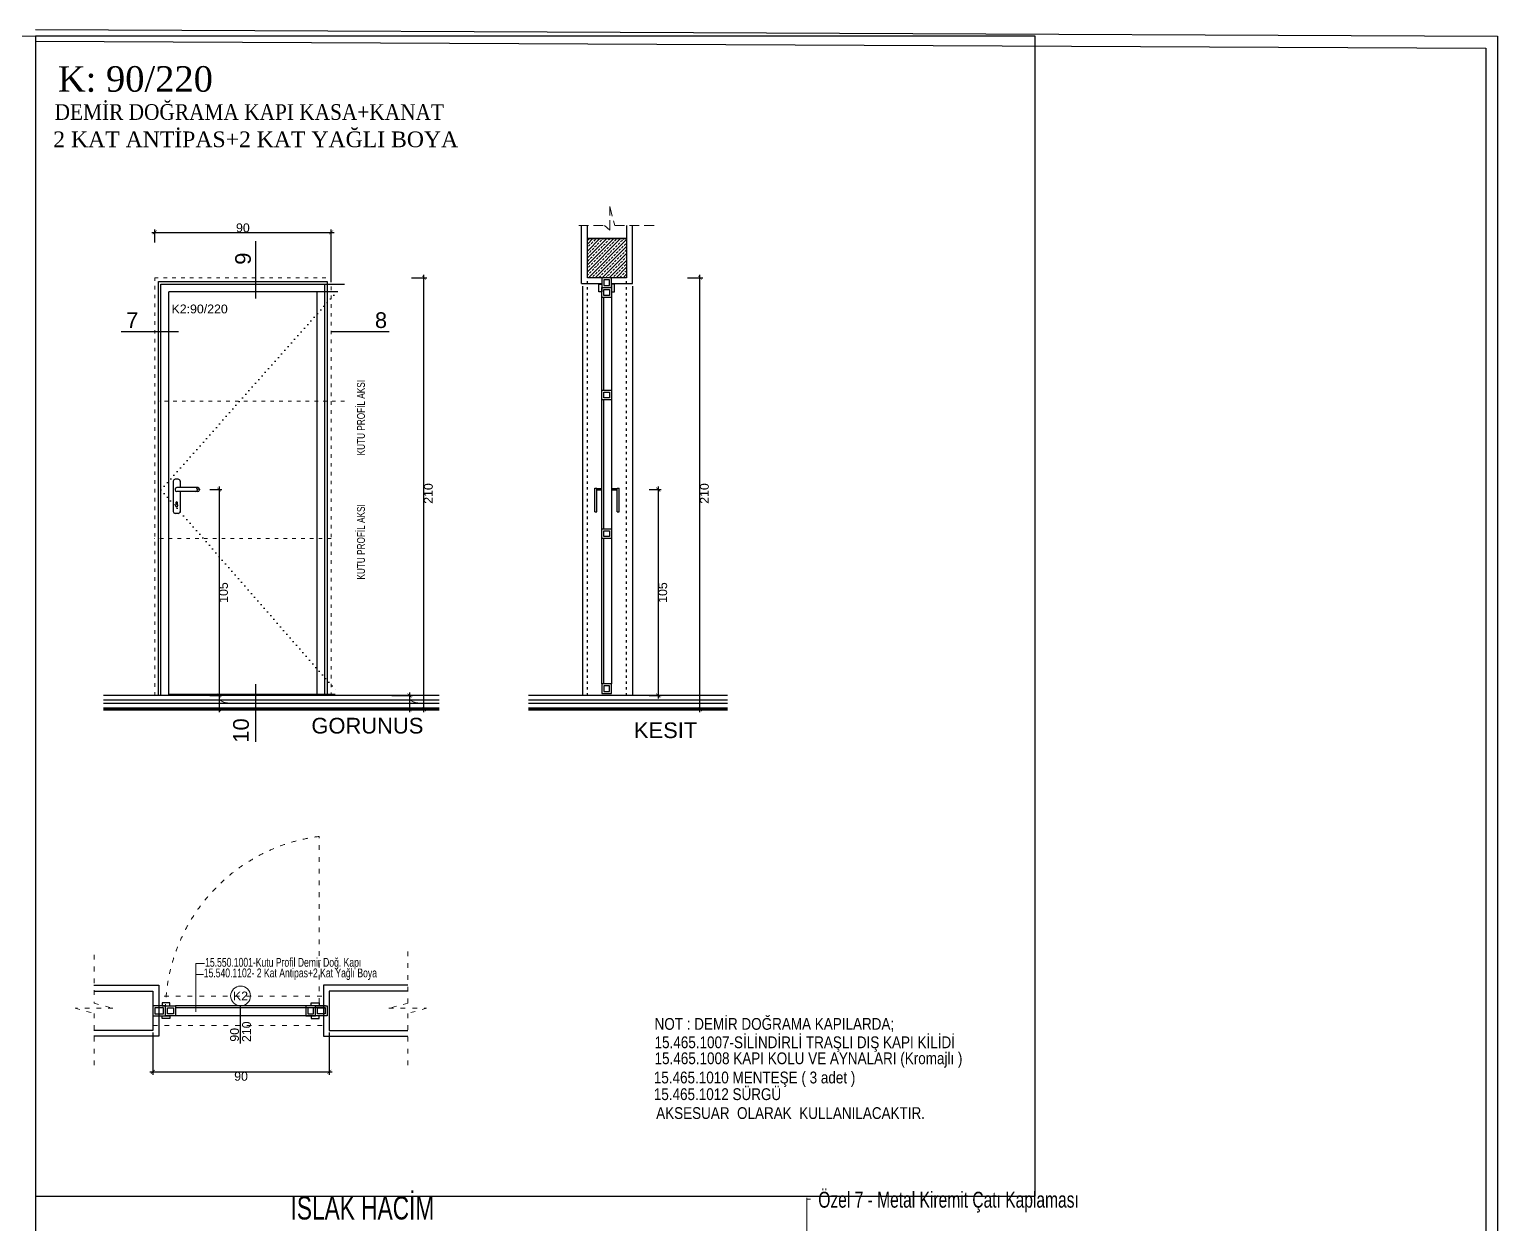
# Model space of a CAD drawing. Header units: centimetres. Extents: x -373760 to 14750, y -122502 to 29584.
# Drawn here: x -161713 to -143278, y -71578 to -56589 of the extents above; entities that cross this region are included whole.
import ezdxf
from ezdxf.enums import TextEntityAlignment as Align

# ---------------------------------------------------------------- set-up
doc = ezdxf.new("R2010")
doc.units = ezdxf.units.CM
for name, pattern in [('ACAD_ISO03W100', [30, 12, -18]), ('DASHED2', [0.375, 0.25, -0.125]), ('DOT', [0.25, 0, -0.25]), ('DUZ', [0])]:
    doc.linetypes.add(name, pattern=pattern)
for name, color, linetype, lineweight in [('-_Yazı_malzeme_DOSEME-Karo mozaik', 13, 'Continuous', 15), ('01', 2, 'Continuous', 13), ('018', 4, 'Continuous', 18), ('02', 30, 'Continuous', 20), ('03', 5, 'Continuous', 30), ('08', 190, 'Continuous', 80), ('A_YAZI_02', 7, 'DUZ', 20), ('DORR-WIN', 140, 'Continuous', 5), ('duvar', 10, 'Continuous', 25), ('Kolon Taraması', 181, 'Continuous', 15), ('KOT', 3, 'Continuous', 13), ('TAR', 253, 'Continuous', 18), ('YAZI', 5, 'Continuous', 0), ('yazı', 7, 'Continuous', 30), ('Yazı 3', 3, 'Continuous', 20), ('Yazı Özgür', 150, 'Continuous', 25), ('ÖLÇÜ', 3, 'Continuous', 25), ('Ölçülendirme 1-20', 4, 'Continuous', 20)]:
    doc.layers.add(name, color=color, linetype=linetype, lineweight=lineweight)
for name, color, linetype in [('CER', 4, 'Continuous'), ('door-win', 140, 'Continuous'), ('DOS', 4, 'Continuous'), ('Kolon', 7, 'Continuous'), ('MERDİVEN1', 9, 'Continuous'), ('siva', 121, 'Continuous'), ('Sıva', 7, 'Continuous')]:
    doc.layers.add(name, color=color, linetype=linetype)
doc.styles.add('1-50', font='swissc.ttf', dxfattribs={"width": 0.7, "height": 10})
doc.styles.add('ARC-01', font='arial.ttf')
doc.styles.add('ARıAL', font='arial.ttf')
doc.styles.add('LEROY', font='arial.ttf', dxfattribs={"width": 0.8})
doc.styles.add('MSBYAZI', font='times.ttf')
doc.styles.get("Standard").update_dxf_attribs({"font": 'arial.ttf'})
doc.styles.add('YAZI', font='arial.ttf', dxfattribs={"height": 34})
doc.dimstyles.new('içölçü', dxfattribs={"dimtxt": 10, "dimasz": 5, "dimexe": 4, "dimexo": 1, "dimgap": 1, "dimtad": 2, "dimdec": 0, "dimzin": 0, "dimdsep": 46, "dimtxsty": 'Standard', "dimblk": 'ARCHTICK', "dimcen": 1, "dimdle": 3, "dimadec": 0, "dimazin": 0, "dimtfac": 1, "dimtdec": 0, "dimtofl": 0, "dimtmove": 0, "dimatfit": 3, "dimldrblk": 'ARCHTICK', "dimfxl": 1, "dimtolj": 1, "dimtzin": 0, "dimarcsym": 0})

# ---------------------------------------------------------------- blocks, each defined once
blk = doc.blocks.new('_ArchTick')
at = {"color": 0, "linetype": 'ByBlock', "const_width": 0.15}
blk.add_lwpolyline([(-0.5, -0.5), (0.5, 0.5)], dxfattribs=at)
blk = doc.blocks.new('*D180')
at = {"layer": 'Defpoints', "color": 0, "transparency": 16777216}
for p in [(53758.84, -4242.61), (53759.51, -4249.61), (53768.79, -4249.61)]:
    blk.add_point(p, dxfattribs=at)
at = {"layer": 'Ölçülendirme 1-20', "color": 0, "lineweight": -2, "transparency": 16777216}
for p, q in [((53759.84, -4242.61), (53770.29, -4242.61)), ((53768.79, -4241.11), (53768.79, -4251.11)), ((53760.51, -4249.61), (53770.29, -4249.61))]:
    blk.add_line(p, q, dxfattribs=at)
at = {"layer": 'Ölçülendirme 1-20', "color": 0, "lineweight": -2, "transparency": 16777216, "xscale": 2, "yscale": 2, "zscale": 2}
for p, rotation in [((53768.79, -4242.61), 90), ((53768.79, -4249.61), 270)]:
    blk.add_blockref('_ArchTick', p, dxfattribs=dict(at, rotation=rotation))
at = {"layer": 'Ölçülendirme 1-20', "color": 0, "transparency": 16777216, "insert": (53771.04, -4246.11), "char_height": 4.5, "attachment_point": 5, "rotation": 90}
blk.add_mtext('\\A1;7', dxfattribs=at)
blk = doc.blocks.new('*D181')
at = {"layer": 'Defpoints', "color": 0, "transparency": 16777216}
for p in [(53768.79, -4029.61), (53776.14, -4029.61), (53768.79, -4249.61)]:
    blk.add_point(p, dxfattribs=at)
at = {"layer": 'Ölçülendirme 1-20', "color": 0, "lineweight": -2, "transparency": 16777216}
for p, q in [((53776.14, -4251.11), (53776.14, -4028.11)), ((53769.79, -4029.61), (53777.64, -4029.61)), ((53769.79, -4249.61), (53777.64, -4249.61))]:
    blk.add_line(p, q, dxfattribs=at)
at = {"layer": 'Ölçülendirme 1-20', "color": 0, "lineweight": -2, "transparency": 16777216, "xscale": 2, "yscale": 2, "zscale": 2}
for p, rotation in [((53776.14, -4029.61), 90), ((53776.14, -4249.61), 270)]:
    blk.add_blockref('_ArchTick', p, dxfattribs=dict(at, rotation=rotation))
at = {"layer": 'Ölçülendirme 1-20', "color": 0, "transparency": 16777216, "insert": (53778.44, -4139.61), "char_height": 4.5, "attachment_point": 5, "rotation": 90}
blk.add_mtext('\\A1;210', dxfattribs=at)
blk = doc.blocks.new('*D182')
at = {"layer": 'Defpoints', "color": 0, "transparency": 16777216}
for p in [(53666.03, -4137.61), (53666.03, -4242.61), (53671.66, -4242.61)]:
    blk.add_point(p, dxfattribs=at)
at = {"layer": 'Ölçülendirme 1-20', "color": 0, "lineweight": -2, "transparency": 16777216}
for p, q in [((53667.03, -4137.61), (53673.16, -4137.61)), ((53671.66, -4136.11), (53671.66, -4244.11)), ((53667.03, -4242.61), (53673.16, -4242.61))]:
    blk.add_line(p, q, dxfattribs=at)
at = {"layer": 'Ölçülendirme 1-20', "color": 0, "lineweight": -2, "transparency": 16777216, "xscale": 2, "yscale": 2, "zscale": 2}
for p, rotation in [((53671.66, -4137.61), 90), ((53671.66, -4242.61), 270)]:
    blk.add_blockref('_ArchTick', p, dxfattribs=dict(at, rotation=rotation))
at = {"layer": 'Ölçülendirme 1-20', "color": 0, "transparency": 16777216, "insert": (53673.96, -4190.11), "char_height": 4.5, "attachment_point": 5, "rotation": 90}
blk.add_mtext('\\A1;105', dxfattribs=at)
blk = doc.blocks.new('*D183')
at = {"layer": 'Defpoints', "color": 0, "transparency": 16777216}
for p in [(53666.03, -4242.61), (53666.03, -4249.61), (53671.66, -4249.61)]:
    blk.add_point(p, dxfattribs=at)
at = {"layer": 'Ölçülendirme 1-20', "color": 0, "lineweight": -2, "transparency": 16777216}
for p, q in [((53667.03, -4242.61), (53673.16, -4242.61)), ((53671.66, -4241.11), (53671.66, -4251.11)), ((53667.03, -4249.61), (53673.16, -4249.61))]:
    blk.add_line(p, q, dxfattribs=at)
at = {"layer": 'Ölçülendirme 1-20', "color": 0, "lineweight": -2, "transparency": 16777216, "xscale": 2, "yscale": 2, "zscale": 2}
for p, rotation in [((53671.66, -4242.61), 90), ((53671.66, -4249.61), 270)]:
    blk.add_blockref('_ArchTick', p, dxfattribs=dict(at, rotation=rotation))
at = {"layer": 'Ölçülendirme 1-20', "color": 0, "transparency": 16777216, "insert": (53673.91, -4246.11), "char_height": 4.5, "attachment_point": 5, "rotation": 90}
blk.add_mtext('\\A1;7', dxfattribs=at)
blk = doc.blocks.new('*D184')
at = {"layer": 'Defpoints', "color": 0, "transparency": 16777216}
for p in [(53638.84, -4012.64), (53728.84, -4006.49), (53728.84, -4032.81)]:
    blk.add_point(p, dxfattribs=at)
at = {"layer": 'Ölçülendirme 1-20', "color": 0, "lineweight": -2, "transparency": 16777216}
for p, q in [((53638.84, -4011.64), (53638.84, -4004.99)), ((53728.84, -4031.81), (53728.84, -4004.99)), ((53637.34, -4006.49), (53730.34, -4006.49))]:
    blk.add_line(p, q, dxfattribs=at)
at = {"layer": 'Ölçülendirme 1-20', "color": 0, "lineweight": -2, "transparency": 16777216, "xscale": 2, "yscale": 2, "zscale": 2, "rotation": 180}
blk.add_blockref('_ArchTick', (53638.84, -4006.49), dxfattribs=at)
at = {"layer": 'Ölçülendirme 1-20', "color": 0, "lineweight": -2, "transparency": 16777216, "xscale": 2, "yscale": 2, "zscale": 2}
blk.add_blockref('_ArchTick', (53728.84, -4006.49), dxfattribs=at)
at = {"layer": 'Ölçülendirme 1-20', "color": 0, "transparency": 16777216, "insert": (53683.84, -4004.19), "char_height": 4.5, "attachment_point": 5}
blk.add_mtext('\\A1;90', dxfattribs=at)
blk = doc.blocks.new('*D185')
at = {"layer": 'Defpoints', "color": 0, "transparency": 16777216}
for p in [(53909.56, -4029.61), (53916.91, -4029.61), (53909.56, -4249.61)]:
    blk.add_point(p, dxfattribs=at)
at = {"layer": 'Ölçülendirme 1-20', "color": 0, "lineweight": -2, "transparency": 16777216}
for p, q in [((53916.91, -4251.11), (53916.91, -4028.11)), ((53910.56, -4029.61), (53918.41, -4029.61)), ((53910.56, -4249.61), (53918.41, -4249.61))]:
    blk.add_line(p, q, dxfattribs=at)
at = {"layer": 'Ölçülendirme 1-20', "color": 0, "lineweight": -2, "transparency": 16777216, "xscale": 2, "yscale": 2, "zscale": 2}
for p, rotation in [((53916.91, -4029.61), 90), ((53916.91, -4249.61), 270)]:
    blk.add_blockref('_ArchTick', p, dxfattribs=dict(at, rotation=rotation))
at = {"layer": 'Ölçülendirme 1-20', "color": 0, "transparency": 16777216, "insert": (53919.21, -4139.61), "char_height": 4.5, "attachment_point": 5, "rotation": 90}
blk.add_mtext('\\A1;210', dxfattribs=at)
blk = doc.blocks.new('*D186')
at = {"layer": 'Defpoints', "color": 0, "transparency": 16777216}
for p in [(53890.02, -4137.61), (53890.02, -4242.61), (53895.65, -4242.61)]:
    blk.add_point(p, dxfattribs=at)
at = {"layer": 'Ölçülendirme 1-20', "color": 0, "lineweight": -2, "transparency": 16777216}
for p, q in [((53891.02, -4137.61), (53897.15, -4137.61)), ((53895.65, -4136.11), (53895.65, -4244.11)), ((53891.02, -4242.61), (53897.15, -4242.61))]:
    blk.add_line(p, q, dxfattribs=at)
at = {"layer": 'Ölçülendirme 1-20', "color": 0, "lineweight": -2, "transparency": 16777216, "xscale": 2, "yscale": 2, "zscale": 2}
for p, rotation in [((53895.65, -4137.61), 90), ((53895.65, -4242.61), 270)]:
    blk.add_blockref('_ArchTick', p, dxfattribs=dict(at, rotation=rotation))
at = {"layer": 'Ölçülendirme 1-20', "color": 0, "transparency": 16777216, "insert": (53897.95, -4190.11), "char_height": 4.5, "attachment_point": 5, "rotation": 90}
blk.add_mtext('\\A1;105', dxfattribs=at)
blk = doc.blocks.new('*D187')
at = {"layer": 'Defpoints', "color": 0, "transparency": 16777216}
for p in [(53637.89, -4413.32), (53727.89, -4413.32), (53727.89, -4434.46)]:
    blk.add_point(p, dxfattribs=at)
at = {"layer": 'Ölçülendirme 1-20', "color": 0, "lineweight": -2, "transparency": 16777216}
for p, q in [((53637.89, -4414.32), (53637.89, -4435.96)), ((53727.89, -4414.32), (53727.89, -4435.96)), ((53636.39, -4434.46), (53729.39, -4434.46))]:
    blk.add_line(p, q, dxfattribs=at)
at = {"layer": 'Ölçülendirme 1-20', "color": 0, "lineweight": -2, "transparency": 16777216, "xscale": 2, "yscale": 2, "zscale": 2, "rotation": 180}
blk.add_blockref('_ArchTick', (53637.89, -4434.46), dxfattribs=at)
at = {"layer": 'Ölçülendirme 1-20', "color": 0, "lineweight": -2, "transparency": 16777216, "xscale": 2, "yscale": 2, "zscale": 2}
blk.add_blockref('_ArchTick', (53727.89, -4434.46), dxfattribs=at)
at = {"layer": 'Ölçülendirme 1-20', "color": 0, "transparency": 16777216, "insert": (53682.89, -4436.76), "char_height": 4.5, "attachment_point": 5}
blk.add_mtext('\\A1;90', dxfattribs=at)
blk = doc.blocks.new('GFHFGHGFGFGFF')
at = {"layer": 'MERDİVEN1', "style": 'ARC-01', "width": 0.7}
blk.add_text('ISLAK HACİM ', height=11.6534, dxfattribs=at).set_placement((-13.99, 175.23), align=Align.RIGHT)
blk = doc.blocks.new('GFHGFHGFGFH')
at = {"layer": '-_Yazı_malzeme_DOSEME-Karo mozaik'}
for p, q in [((-133.88, 6.45), (-133.88, 434.73)), ((-132.1, 433.98), (-133.88, 433.98))]:
    blk.add_line(p, q, dxfattribs=at)
at = {"layer": '-_Yazı_malzeme_DOSEME-Karo mozaik', "style": 'ARC-01', "width": 0.7}
blk.add_text('Özel 7 - Metal Kiremit Çatı Kaplaması', height=8, dxfattribs=at).set_placement((2.65, 429.78), align=Align.RIGHT)
at = {"layer": 'KOT', "color": 7, "style": 'ARıAL', "width": 0.7}
for tag, p in [('+2.90', (-91.77, 171.32)), ('+2.10', (37.56, 94.93))]:
    blk.add_attdef(tag, text='', height=6.25, dxfattribs=at).set_placement(p, align=Align.BOTTOM_LEFT)
blk = doc.blocks.new('RTYRTRR')
at = {"layer": 'Kolon Taraması'}
h = blk.add_hatch(dxfattribs=at)
h.set_pattern_fill('ANSI33', color=256, scale=10, style=0)
h.set_pattern_definition([(45, (-2233881.723, -1553785.4835), (-1.767766953, 1.767766953), []), (45, (-2233879.9553, -1553785.4835), (-1.767766953, 1.767766953), [1.25, -0.625])])
h.paths.add_polyline_path([(53879.49, -4009.61), (53859.49, -4009.61), (53859.49, -4029.61), (53879.49, -4029.61)])
at = {"layer": '01'}
blk.add_line((53659.75, -4384.83), (53663.69, -4384.83), dxfattribs=at)
blk.add_lwpolyline([(53664.29, -4379.13), (53659.75, -4379.13), (53659.75, -4403.8)], dxfattribs=at)
at = {"layer": '018', "linetype": 'ACAD_ISO03W100', "ltscale": 0.2}
for p, q in [((53643.63, -4395.82), (53727.89, -4395.82)), ((53637.89, -4410.82), (53727.89, -4410.82))]:
    blk.add_line(p, q, dxfattribs=at)
at = {"layer": '02', "linetype": 'ACAD_ISO03W100', "ltscale": 0.2}
for points in [[(53607.94, -4374.81), (53607.94, -4399.41), (53617.56, -4402.03), (53598.32, -4402.03), (53607.94, -4404.65), (53607.94, -4433.89)], [(53767.89, -4373.08), (53767.89, -4399.41), (53758.27, -4402.03), (53777.51, -4402.03), (53767.89, -4404.65), (53767.89, -4433.65)]]:
    blk.add_lwpolyline(points, dxfattribs=at)
at = {"layer": '03'}
blk.add_line((54087.95, -4497.86), (54087.95, -3906.46), dxfattribs=at)
blk.add_lwpolyline([(54087.95, -3906.46), (53578, -3906.46), (53578, -4497.86), (54087.95, -4497.86)], dxfattribs=at)
at = {"layer": '08'}
for points in [[(53783.89, -4249.61), (53612.79, -4249.61)], [(53930.96, -4249.61), (53829.54, -4249.61)]]:
    blk.add_lwpolyline(points, dxfattribs=at)
at = {"layer": 'door-win'}
for p, q in [((53642.04, -4032.81), (53735.64, -4032.81)), ((53642.04, -4242.61), (53642.04, -4032.81)), ((53725.64, -4242.61), (53725.64, -4032.81)), ((53857, -4033.83), (53857, -4242.61)), ((53882.49, -4033.83), (53882.49, -4242.61)), ((53731.64, -4036.81), (53646.04, -4036.81)), ((53646.04, -4242.61), (53646.04, -4036.81)), ((53721.64, -4242.61), (53721.64, -4036.81)), ((53866.85, -4226.5), (53866.85, -4039.61)), ((53867.85, -4086.9), (53867.85, -4039.61)), ((53871.85, -4039.61), (53871.85, -4226.66)), ((53867.85, -4157.61), (53867.85, -4091.9)), ((53650.84, -4132.35), (53649.34, -4132.35)), ((53648.34, -4133.35), (53648.34, -4148.79)), ((53649.29, -4137.41), (53649.29, -4137.81)), ((53660.86, -4136.61), (53650.09, -4136.61)), ((53660.86, -4138.61), (53650.09, -4138.61)), ((53651.84, -4133.35), (53651.84, -4136.61)), ((53651.84, -4138.61), (53651.84, -4148.79)), ((53660.66, -4137.41), (53660.66, -4137.81)), ((53661.66, -4137.41), (53661.66, -4137.81)), ((53863.38, -4136.89), (53864.38, -4136.89)), ((53863.38, -4148.89), (53863.38, -4136.89)), ((53864.38, -4148.89), (53864.38, -4136.89)), ((53866.85, -4137.23), (53864.38, -4137.23)), ((53866.85, -4137.83), (53864.38, -4137.83)), ((53874.68, -4137.23), (53871.85, -4137.23)), ((53874.68, -4137.83), (53871.85, -4137.83)), ((53874.68, -4136.89), (53875.68, -4136.89)), ((53874.68, -4148.89), (53874.68, -4136.89)), ((53875.68, -4148.89), (53875.68, -4136.89)), ((53649.75, -4145.04), (53649.67, -4145.39)), ((53650.36, -4145.04), (53650.41, -4145.39)), ((53650.84, -4149.79), (53649.34, -4149.79)), ((53863.38, -4148.89), (53864.38, -4148.89)), ((53874.68, -4148.89), (53875.68, -4148.89)), ((53866.85, -4236.61), (53866.85, -4162.61)), ((53867.85, -4236.61), (53867.85, -4162.61)), ((53871.85, -4162.61), (53871.85, -4236.61)), ((53730.84, -4242.11), (53646.04, -4242.11)), ((53725.88, -4400.82), (53649.39, -4400.82)), ((53725.88, -4401.82), (53649.39, -4401.82)), ((53725.88, -4405.82), (53649.39, -4405.82))]:
    blk.add_line(p, q, dxfattribs=at)
at = {"layer": 'door-win', "linetype": 'ACAD_ISO03W100', "ltscale": 0.1}
for p, q in [((53859.49, -4242.61), (53859.49, -4029.61)), ((53879.49, -4242.61), (53879.49, -4029.61))]:
    blk.add_line(p, q, dxfattribs=at)
at = {"layer": 'door-win', "color": 31, "linetype": 'DOT', "ltscale": 10}
for p, q in [((53731.84, -4036.61), (53642.04, -4137.71)), ((53642.04, -4137.71), (53731.84, -4240.61))]:
    blk.add_line(p, q, dxfattribs=at)
at = {"layer": 'door-win'}
blk.add_lwpolyline([(53640.84, -4242.61), (53640.84, -4031.61), (53643.57, -4031.61), (53726.84, -4031.61), (53726.84, -4242.61)], dxfattribs=at)
for points in [[(53865.35, -4036.81), (53865.35, -4032.81), (53866.85, -4032.81), (53866.85, -4036.81)], [(53871.85, -4034.61), (53871.85, -4029.61), (53866.85, -4029.61), (53866.85, -4034.61)], [(53871.85, -4034.61), (53871.85, -4039.61), (53866.85, -4039.61), (53866.85, -4034.61)], [(53870.85, -4033.61), (53870.85, -4030.61), (53867.85, -4030.61), (53867.85, -4033.61)], [(53870.85, -4035.61), (53870.85, -4038.61), (53867.85, -4038.61), (53867.85, -4035.61)], [(53873.35, -4036.81), (53873.35, -4032.81), (53871.85, -4032.81), (53871.85, -4036.81)], [(53871.85, -4086.9), (53871.85, -4091.9), (53866.85, -4091.9), (53866.85, -4086.9)], [(53870.85, -4087.9), (53870.85, -4090.9), (53867.85, -4090.9), (53867.85, -4087.9)], [(53871.85, -4157.61), (53871.85, -4162.61), (53866.85, -4162.61), (53866.85, -4157.61)], [(53870.85, -4158.61), (53870.85, -4161.61), (53867.85, -4161.61), (53867.85, -4158.61)], [(53871.85, -4241.61), (53871.85, -4236.61), (53866.85, -4236.61), (53866.85, -4241.61)], [(53870.85, -4240.61), (53870.85, -4237.61), (53867.85, -4237.61), (53867.85, -4240.61)], [(53644.39, -4400.82), (53637.89, -4400.82), (53637.89, -4405.82), (53644.39, -4405.82)], [(53643.39, -4401.82), (53638.89, -4401.82), (53638.89, -4404.82), (53643.39, -4404.82)], [(53646.59, -4399.32), (53642.59, -4399.32), (53642.59, -4400.82), (53646.59, -4400.82)], [(53644.39, -4400.82), (53649.39, -4400.82), (53649.39, -4405.82), (53644.39, -4405.82)], [(53645.39, -4401.82), (53648.39, -4401.82), (53648.39, -4404.82), (53645.39, -4404.82)], [(53720.88, -4400.82), (53715.88, -4400.82), (53715.88, -4405.82), (53720.88, -4405.82)], [(53719.88, -4401.82), (53716.88, -4401.82), (53716.88, -4404.82), (53719.88, -4404.82)], [(53718.68, -4399.32), (53722.68, -4399.32), (53722.68, -4400.82), (53718.68, -4400.82)], [(53720.88, -4400.82), (53726.87, -4400.82), (53726.87, -4405.82), (53720.88, -4405.82)], [(53721.88, -4401.82), (53725.87, -4401.82), (53725.87, -4404.82), (53721.88, -4404.82)], [(53646.59, -4407.32), (53642.59, -4407.32), (53642.59, -4405.82), (53646.59, -4405.82)], [(53718.68, -4407.32), (53722.68, -4407.32), (53722.68, -4405.82), (53718.68, -4405.82)]]:
    blk.add_lwpolyline(points, close=True, dxfattribs=at)
blk.add_lwpolyline([(53650.41, -4145.39, -0.012607), (53650.4, -4145.59, -0.072446), (53650.42, -4145.84, -0.071795), (53650.38, -4146.1, -0.083158), (53650.28, -4146.31, -0.146367), (53650.22, -4146.45, -0.132534), (53650.05, -4146.5, -0.233641), (53649.96, -4146.45, -0.106696), (53649.81, -4146.31, -0.083158), (53649.71, -4146.1, -0.071795), (53649.67, -4145.84, -0.072534), (53649.67, -4145.59, -0.012612), (53649.67, -4145.39)], format="xyb", dxfattribs=at)
for centre, radius, start, end in [((53649.34, -4133.35), 1, 90, 180), ((53650.84, -4133.35), 1, 0, 90), ((53650.09, -4137.41), 0.8, 90, 180), ((53650.09, -4137.81), 0.8, 180, 270), ((53659.86, -4137.41), 0.8, 0, 90), ((53659.86, -4137.81), 0.8, 270, 0), ((53660.86, -4137.41), 0.8, 0, 90), ((53660.86, -4137.81), 0.8, 270, 0), ((53650.05, -4144.32), 0.455, 342.21075, 198.40143), ((53649.12, -4144.88), 0.654, 345.10541, 39.48254), ((53650.99, -4144.88), 0.654, 139.99075, 194.89459), ((53649.34, -4148.79), 1, 180, 270), ((53650.84, -4148.79), 1, 270, 0)]:
    blk.add_arc(centre, radius, start, end, dxfattribs=at)
at = {"layer": 'DORR-WIN', "linetype": 'ACAD_ISO03W100', "ltscale": 0.15}
for p, q in [((53735.64, -4092.61), (53640.84, -4092.61)), ((53728.84, -4162.61), (53638.75, -4162.61))]:
    blk.add_line(p, q, dxfattribs=at)
at = {"layer": 'DORR-WIN', "linetype": 'ACAD_ISO03W100', "ltscale": 0.2}
blk.add_line((53722.68, -4399.32), (53722.68, -4314.44), dxfattribs=at)
at = {"layer": 'DORR-WIN', "linetype": 'ACAD_ISO03W100', "ltscale": 0.15}
blk.add_lwpolyline([(53638.84, -4242.61), (53638.84, -4029.61), (53638.84, -4029.61), (53728.84, -4029.61), (53728.84, -4242.61)], dxfattribs=at)
at = {"layer": 'DORR-WIN', "linetype": 'ACAD_ISO03W100', "ltscale": 0.2}
blk.add_arc((53734.23, -4403.57), 89.88, 97.38044, 178.2411, dxfattribs=at)
at = {"layer": 'DOS'}
for points in [[(53783.89, -4242.61), (53612.79, -4242.61)], [(53612.79, -4244.86), (53783.89, -4244.86)], [(53930.96, -4242.61), (53829.54, -4242.61)], [(53829.54, -4244.86), (53930.96, -4244.86)]]:
    blk.add_lwpolyline(points, dxfattribs=at)
at = {"layer": 'duvar'}
for p, q in [((53690.47, -4040.24), (53690.47, -4010.93)), ((53651, -4057.14), (53621.69, -4057.14)), ((53758.38, -4057.14), (53729.07, -4057.14)), ((53690.19, -4236.88), (53690.19, -4266.19))]:
    blk.add_line(p, q, dxfattribs=at)
for points in [[(53879.49, -4002.97), (53879.49, -4009.61), (53859.49, -4009.61), (53859.49, -4002.97)], [(53607.89, -4393.32), (53637.89, -4393.32), (53637.89, -4413.32), (53607.89, -4413.32)], [(53767.89, -4393.32), (53727.89, -4393.32), (53727.89, -4413.32), (53767.89, -4413.32)]]:
    blk.add_lwpolyline(points, dxfattribs=at)
at = {"layer": 'Kolon'}
blk.add_lwpolyline([(53879.49, -4029.61), (53859.49, -4029.61), (53859.49, -4009.61), (53879.49, -4009.61)], close=True, dxfattribs=at)
at = {"layer": 'siva'}
for p, q in [((53783.89, -4246.61), (53612.79, -4246.61)), ((53930.96, -4246.61), (53829.54, -4246.61))]:
    blk.add_line(p, q, dxfattribs=at)
at = {"layer": 'Sıva'}
blk.add_line((53856.49, -4032.61), (53856.49, -4002.97), dxfattribs=at)
for points in [[(53871.85, -4032.61), (53882.49, -4032.61), (53882.49, -4002.97)], [(53856.49, -4032.61), (53866.85, -4032.61)], [(53607.89, -4390.32), (53640.89, -4390.32), (53640.89, -4416.32), (53607.89, -4416.32)], [(53767.89, -4390.32), (53724.89, -4390.32), (53724.89, -4416.32), (53767.89, -4416.32)]]:
    blk.add_lwpolyline(points, dxfattribs=at)
at = {"layer": 'TAR', "linetype": 'DASHED2', "ltscale": 20}
blk.add_lwpolyline([(53855.1, -4002.97), (53868.26, -4002.97), (53870.88, -4005.31), (53870.88, -3993.35), (53873.5, -4002.97), (53895.51, -4002.97)], dxfattribs=at)
at = {"layer": 'YAZI'}
blk.add_circle((53682.64, -4395.77), 5.05, dxfattribs=at)
at = {"layer": 'yazı'}
blk.add_line((53682.64, -4419.97), (53682.64, -4400.82), dxfattribs=at)
at = {"layer": 'A_YAZI_02', "style": 'MSBYAZI'}
for s, height, p in [('K: 90/220', 13, (53589.46, -3934.76)), ('2 KAT ANTİPAS+2 KAT YAĞLI BOYA', 8, (53587.1, -3963.05))]:
    blk.add_text(s, height=height, dxfattribs=at).set_placement(p)
at = {"layer": 'A_YAZI_02', "style": 'MSBYAZI', "width": 0.9}
blk.add_text('DEMİR DOĞRAMA KAPI KASA+KANAT', height=8, dxfattribs=at).set_placement((53587.81, -3949.13))
at = {"layer": 'KOT', "style": 'YAZI'}
for s, p in [('9', (53687.89, -4023)), ('10', (53686.85, -4266.64))]:
    blk.add_text(s, height=8, rotation=90, dxfattribs=at).set_placement(p)
for s, p in [('7', (53624.3, -4055.23)), ('8', (53751.16, -4055.23)), ('GORUNUS', (53718.76, -4261.97)), (' KESIT ', (53880.16, -4264.31))]:
    blk.add_text(s, height=8, dxfattribs=at).set_placement(p)
at = {"layer": 'yazı', "ltscale": 7}
for s, p in [('K2:90/220', (53647.45, -4047.77)), ('K2', (53678.77, -4398.02))]:
    blk.add_text(s, height=4.5, dxfattribs=at).set_placement(p)
at = {"layer": 'yazı'}
for s, p in [('210', (53687.92, -4419.25)), ('90', (53681.81, -4419.06))]:
    blk.add_text(s, height=4.5, rotation=90, dxfattribs=at).set_placement(p)
at = {"layer": 'Yazı 3', "style": 'LEROY', "width": 0.75}
for p in [(53746.04, -4120.15), (53746.04, -4183.49)]:
    blk.add_text('KUTU PROFİL AKSI', height=4, rotation=90, dxfattribs=at).set_placement(p)
at = {"layer": 'Yazı 3', "style": '1-50', "width": 0.85}
for s, p in [('15.550.1001-Kutu Profil Demir Doğ. Kapı', (53664.58, -4380.86)), ('15.540.1102- 2 Kat Antipas+2 Kat Yağlı Boya', (53663.89, -4386.27))]:
    blk.add_text(s, height=4.5, dxfattribs=at).set_placement(p)
at = {"layer": 'Yazı Özgür', "style": '1-50'}
for s, p in [('NOT : DEMİR DOĞRAMA KAPILARDA;', (53893.78, -4413.01, 12268.16)), ('15.465.1007-SİLİNDİRLİ TRAŞLI DIŞ KAPI KİLİDİ', (53893.78, -4422.39, 12268.16)), ('15.465.1008 KAPI KOLU VE AYNALARI (Kromajlı )', (53893.78, -4430.54, 12268.16)), (' 15.465.1010 MENTEŞE ( 3 adet )', (53891.48, -4440.33, 12268.16)), (' 15.465.1012 SÜRGÜ', (53891.48, -4448.83, 12268.16)), ('AKSESUAR  OLARAK  KULLANILACAKTIR.', (53894.59, -4458.47, 12268.16))]:
    blk.add_text(s, height=6, dxfattribs=at).set_placement(p)
at = {"layer": 'Ölçülendirme 1-20'}
for base, p1, p2, picture, middle in [((53728.84, -4006.49), (53638.84, -4012.64), (53728.84, -4032.81), '*D184', (53683.84, -4004.19)), ((53727.89, -4434.46), (53637.89, -4413.32), (53727.89, -4413.32), '*D187', (53682.89, -4436.76))]:
    dim = blk.add_linear_dim(base=base, p1=p1, p2=p2, dimstyle='içölçü', override={"dimtxt": 4.5, "dimasz": 2, "dimexe": 1.5, "dimgap": 0, "dimdle": 1.5, "dimtmove": 1}, dxfattribs=at)
    dim.commit()
    dim.dimension.update_dxf_attribs({"geometry": picture, "text_midpoint": middle})
for base, p1, p2, picture, middle in [((53776.14, -4029.61), (53768.79, -4249.61), (53768.79, -4029.61), '*D181', (53778.44, -4139.61)), ((53916.91, -4029.61), (53909.56, -4249.61), (53909.56, -4029.61), '*D185', (53919.21, -4139.61))]:
    dim = blk.add_linear_dim(base=base, p1=p1, p2=p2, angle=90, text='210', dimstyle='içölçü', override={"dimtxt": 4.5, "dimasz": 2, "dimexe": 1.5, "dimgap": 0, "dimdle": 1.5, "dimtmove": 1}, dxfattribs=at)
    dim.commit()
    dim.dimension.update_dxf_attribs({"geometry": picture, "text_midpoint": middle})
for base, p1, p2, picture, middle in [((53671.66, -4242.61), (53666.03, -4137.61), (53666.03, -4242.61), '*D182', (53673.96, -4190.11)), ((53895.65, -4242.61), (53890.02, -4137.61), (53890.02, -4242.61), '*D186', (53897.95, -4190.11)), ((53671.66, -4249.61), (53666.03, -4242.61), (53666.03, -4249.61), '*D183', (53673.91, -4246.11)), ((53768.79, -4249.61), (53758.84, -4242.61), (53759.51, -4249.61), '*D180', (53771.04, -4246.11))]:
    dim = blk.add_linear_dim(base=base, p1=p1, p2=p2, angle=90, dimstyle='içölçü', override={"dimtxt": 4.5, "dimasz": 2, "dimexe": 1.5, "dimgap": 0, "dimdle": 1.5, "dimtmove": 1}, dxfattribs=at)
    dim.commit()
    dim.dimension.update_dxf_attribs({"geometry": picture, "text_midpoint": middle})

msp = doc.modelspace()

# ---------------------------------------------------------------- linework, layer by layer
at = {"layer": 'CER', "color": 2}
msp.add_lwpolyline([(-174354.96, -56588.86), (-161637.4, -56674.18), (-161637.4, -86588.86), (-174354.96, -86588.86)], dxfattribs=at)

# ---------------------------------------------------------------- block references
at = {"xscale": 24.61976621503709, "yscale": 24.61976621503709, "zscale": 24.61976621503709}
msp.add_blockref('RTYRTRR', (-1480715.35, 39501.97), dxfattribs=at)
at = {"layer": 'ÖLÇÜ', "xscale": 25, "yscale": 25, "zscale": 25}
msp.add_blockref('GFHGFHGFGFH', (-148602.83, -82122.32), dxfattribs=at)

# ---------------------------------------------------------------- next in the draw order: block references
msp.add_blockref('GFHFGHGFGFGFF', (-156200.24, -75907.3), dxfattribs=at)

# ---------------------------------------------------------------- next in the draw order: linework, layer by layer
at = {"layer": 'CER', "color": 2}
for points in [[(-161637.4, -56588.86), (-143278.11, -56674.18), (-143278.11, -86588.86), (-161637.4, -86588.86)], [(-161638.41, -56738.86), (-143428.11, -56823.18), (-143428.11, -86438.86), (-161637.4, -86438.86)]]:
    msp.add_lwpolyline(points, dxfattribs=at)

doc.saveas('drawing.dxf')
